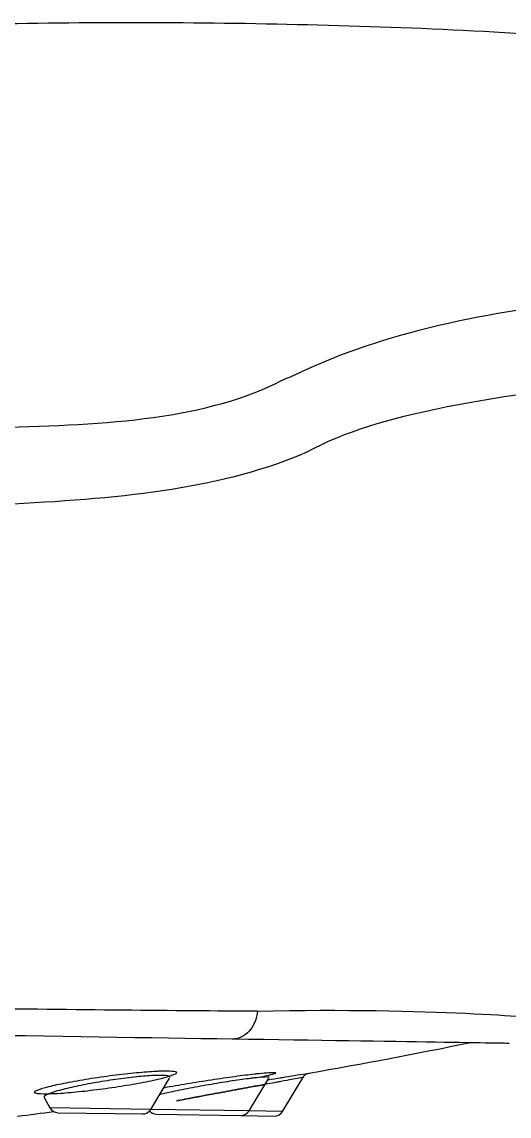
# Model space of a CAD drawing. Extents: x 20895 to 21489, y -3026 to -2606.
# Drawn here: x 21227.94 to 21243.27, y -2710.66 to -2676.19 of the extents above; entities that cross this region are included whole.
import ezdxf

# ---------------------------------------------------------------- set-up
doc = ezdxf.new("R2010")
doc.units = 0
doc.header["$LTSCALE"] = 7
doc.header["$MEASUREMENT"] = 0
doc.layers.add('41', color=7, linetype='CONTINUOUS')

msp = doc.modelspace()

# ---------------------------------------------------------------- linework, layer by layer
at = {"layer": '41', "color": 7, "linetype": 'Continuous'}
for p, q in [((21231.99173, -2710.44606), (21232.58204, -2709.45882)), ((21235.08828, -2710.49346), (21235.70681, -2709.45903)), ((21236.14446, -2710.50962), (21236.77491, -2709.45526)), ((21228.63673, -2710.07049), (21228.8189, -2710.39749)), ((21229.07638, -2710.55145), (21231.72966, -2710.59206)), ((21232.17293, -2710.59885), (21234.82621, -2710.63946)), ((21234.8263, -2710.63946), (21235.88239, -2710.65563))]:
    msp.add_line(p, q, dxfattribs=at)
at = {"layer": '41', "color": 3, "linetype": 'Continuous'}
for p, q in [((21231.99173, -2710.44606), (21228.8189, -2710.39749)), ((21235.08828, -2710.49346), (21231.99171, -2710.44606)), ((21236.14446, -2710.50962), (21235.08824, -2710.49346))]:
    msp.add_line(p, q, dxfattribs=at)
at = {"layer": '41', "color": 7, "linetype": 'Continuous'}
for centre, radius, start, end in [((21206.26866, -2533.17339), 178.78726, 279.886122, 281.545959), ((21229.08097, -2710.25148), 0.3, 209.123, 269.123), ((21206.26866, -2533.17339), 178.78726, 276.917461, 277.285633), ((21231.73425, -2710.2921), 0.3, 269.123, 329.123), ((21232.17752, -2710.29888), 0.3, 221.487671, 269.123), ((21234.8308, -2710.3395), 0.3, 269.123, 329.123), ((21235.88698, -2710.35567), 0.3, 269.123, 329.123)]:
    msp.add_arc(centre, radius, start, end, dxfattribs=at)
at = {"layer": '41', "color": 7, "linetype": 'Continuous', "extrusion": (-0.000960967, -0.000155575, -1)}
msp.add_arc((-21237.02971, -2709.60045, -19.95469), 0.3, 28.464626, 80.779759, dxfattribs=at)
at = {"layer": '41', "color": 7, "linetype": 'Continuous'}
for points, knots in [([(21251.32117, -2677.26646), (21250.00416, -2677.10626), (21245.22269, -2676.58914), (21236.93056, -2676.21028), (21226.48515, -2676.17749), (21219.53802, -2676.54494), (21216.07119, -2676.81767)], [0, 0, 0, 0, 0.11269172, 0.40873709, 0.70478172, 1, 1, 1, 1]), ([(21234.55517, -2708.23503), (21229.43246, -2708.15662), (21222.38783, -2708.04878), (21210.59749, -2707.86829), (21206.55012, -2707.80634), (21198.3424, -2707.6807), (21194.35225, -2707.61962), (21182.72287, -2707.4416), (21175.968, -2707.3382), (21168.88599, -2707.22979), (21167.03896, -2707.20151), (21164.56353, -2707.16362), (21163.91759, -2707.15373), (21163.92024, -2707.15377)], [0, 0, 0, 0, 0.2500072, 0.2500072, 0.37501081, 0.37501081, 0.50001441, 0.50001441, 0.75002161, 0.75002161, 0.87502521, 0.87502521, 1, 1, 1, 1]), ([(21235.35073, -2707.36641), (21235.3492, -2707.38031), (21235.34743, -2707.39418), (21235.34544, -2707.408), (21235.32956, -2707.51823), (21235.29849, -2707.62664), (21235.25479, -2707.72426), (21235.21109, -2707.82188), (21235.15357, -2707.91139), (21235.08699, -2707.98538), (21235.01837, -2708.06163), (21234.93813, -2708.12358), (21234.85331, -2708.16577), (21234.77101, -2708.20672), (21234.68211, -2708.23025), (21234.59396, -2708.23441), (21234.58104, -2708.23502), (21234.5681, -2708.23523), (21234.55517, -2708.23503)], [0, 0, 0, 0, 0.02881054, 0.02881054, 0.02881054, 0.26125239, 0.26125239, 0.26125239, 0.4936939, 0.4936939, 0.4936939, 0.7334532, 0.7334532, 0.7334532, 0.96590869, 0.96590869, 0.96590869, 1, 1, 1, 1]), ([(21243.27195, -2708.36847), (21243.27195, -2708.36847), (21243.27195, -2708.36847), (21243.26449, -2708.36835), (21240.00048, -2708.31839), (21234.55517, -2708.23503)], [0, 0, 0, 0, 0.00002113, 0.00002113, 1, 1, 1, 1]), ([(21232.7934, -2709.31442), (21232.78515, -2709.32202), (21232.77333, -2709.33007), (21232.75797, -2709.3385), (21232.70609, -2709.367), (21232.61255, -2709.40069), (21232.48553, -2709.43679), (21232.35594, -2709.47363), (21232.18803, -2709.51398), (21231.99564, -2709.55458), (21231.79991, -2709.59589), (21231.57347, -2709.63859), (21231.33483, -2709.67919), (21231.09453, -2709.72007), (21230.83513, -2709.75997), (21230.57832, -2709.79549), (21230.3232, -2709.83079), (21230.06341, -2709.86276), (21229.82137, -2709.8886), (21229.58354, -2709.91398), (21229.35612, -2709.93415), (21229.1591, -2709.94725), (21229.02295, -2709.95631), (21228.89882, -2709.96219), (21228.79214, -2709.96463), (21228.65434, -2709.96778), (21228.54302, -2709.9652), (21228.46609, -2709.95706), (21228.41462, -2709.95162), (21228.37775, -2709.94359), (21228.35625, -2709.9333)], [0, 0, 0, 0, 0.03409665, 0.03409665, 0.03409665, 0.14929978, 0.14929978, 0.14929978, 0.26685981, 0.26685981, 0.26685981, 0.38650084, 0.38650084, 0.38650084, 0.5070176, 0.5070176, 0.5070176, 0.62675898, 0.62675898, 0.62675898, 0.74440729, 0.74440729, 0.74440729, 0.82508122, 0.82508122, 0.82508122, 0.92979953, 0.92979953, 0.92979953, 1, 1, 1, 1]), ([(21235.92106, -2709.30507), (21235.9144, -2709.31156), (21235.89829, -2709.31949), (21235.8729, -2709.32872), (21235.82029, -2709.34786), (21235.72653, -2709.37312), (21235.59982, -2709.40237), (21235.5497, -2709.41393), (21235.49391, -2709.42625), (21235.43326, -2709.43914)], [0, 0, 0, 0, 0.25700752, 0.25700752, 0.25700752, 0.78940043, 0.78940043, 0.78940043, 1, 1, 1, 1]), ([(21235.68612, -2709.51233), (21235.82281, -2709.49025), (21235.95361, -2709.4691), (21236.0745, -2709.44956), (21236.12447, -2709.44148), (21236.173, -2709.43363), (21236.21982, -2709.42606)], [0, 0, 0, 0, 0.71040704, 0.71040704, 0.71040704, 1, 1, 1, 1])]:
    msp.add_open_spline(points, degree=3, knots=knots, dxfattribs=at)
at = {"layer": '41', "color": 3, "linetype": 'Continuous'}
for points, knots in [([(21236.50903, -2687.31697), (21238.97657, -2686.1071), (21242.26828, -2685.31619), (21249.49922, -2684.62544), (21253.57083, -2684.78731), (21257.61396, -2685.41341)], [0, 0, 0, 0, 0.5, 0.5, 1, 1, 1, 1]), ([(21235.95474, -2687.56457), (21236.13477, -2687.477), (21236.31964, -2687.39444), (21236.50899, -2687.31698), (21236.509, -2687.31698), (21236.50902, -2687.31697), (21236.50903, -2687.31697)], [0, 0, 0, 0, 0.99993336, 0.99993336, 0.99993336, 1, 1, 1, 1]), ([(21215.88506, -2688.97738), (21219.74415, -2689.01858), (21223.46056, -2689.05227), (21230.31716, -2688.89226), (21233.49536, -2688.76074), (21235.95474, -2687.56457)], [0, 0, 0, 0, 0.5, 0.5, 1, 1, 1, 1]), ([(21257.34729, -2687.7162), (21255.34693, -2687.49418), (21253.39197, -2687.35658), (21249.54846, -2687.34854), (21247.71904, -2687.46428), (21244.23064, -2687.82116), (21242.56336, -2688.05743), (21239.51147, -2688.699), (21238.09712, -2689.09083), (21236.90461, -2689.74169)], [0, 0, 0, 0, 0.25, 0.25, 0.5, 0.5, 0.75, 0.75, 1, 1, 1, 1]), ([(21236.90461, -2689.74168), (21234.36202, -2690.86371), (21231.18507, -2691.20458), (21224.14896, -2691.54905), (21220.34502, -2691.56453), (21216.25059, -2691.5516)], [0, 0, 0, 0, 0.5, 0.5, 1, 1, 1, 1]), ([(21162.9514, -2706.33127), (21162.9514, -2706.33127), (21162.9514, -2706.33127), (21162.95323, -2706.3313), (21163.62378, -2706.34066), (21166.17425, -2706.37832), (21168.07453, -2706.4069), (21175.35099, -2706.51862), (21182.28914, -2706.62735), (21194.21481, -2706.81159), (21198.30646, -2706.87443), (21206.72321, -2707.00003), (21210.86836, -2707.06009), (21218.92368, -2707.17078), (21222.73942, -2707.21998), (21229.67725, -2707.29979), (21232.76573, -2707.32923), (21235.33831, -2707.34661)], [0, 0, 0, 0, 0.00000992, 0.00000992, 0.12500868, 0.12500868, 0.25000744, 0.25000744, 0.50000496, 0.50000496, 0.62500372, 0.62500372, 0.75000248, 0.75000248, 0.87500124, 0.87500124, 1, 1, 1, 1]), ([(21235.33815, -2707.34981), (21240.93392, -2707.23347), (21244.25824, -2707.57507), (21244.26551, -2707.57597), (21244.26551, -2707.57597), (21244.26551, -2707.57597)], [0, 0, 0, 0, 0.99996317, 0.99996317, 1, 1, 1, 1]), ([(21228.35625, -2709.9333), (21228.34308, -2709.927), (21228.33568, -2709.91985), (21228.33422, -2709.91191), (21228.33035, -2709.8909), (21228.36804, -2709.86388), (21228.44351, -2709.8331), (21228.52025, -2709.8018), (21228.63806, -2709.76577), (21228.78691, -2709.72794), (21228.93875, -2709.68934), (21229.12699, -2709.64782), (21229.33622, -2709.60673), (21229.54856, -2709.56502), (21229.78836, -2709.5226), (21230.03596, -2709.48296), (21230.28432, -2709.44321), (21230.5475, -2709.40515), (21230.80328, -2709.37206), (21231.05642, -2709.33932), (21231.3095, -2709.31053), (21231.54048, -2709.28829), (21231.767, -2709.26649), (21231.97867, -2709.25037), (21232.15688, -2709.24145), (21232.19925, -2709.23933), (21232.23996, -2709.23759), (21232.27879, -2709.23625)], [0, 0, 0, 0, 0.04805837, 0.04805837, 0.04805837, 0.17535864, 0.17535864, 0.17535864, 0.30482312, 0.30482312, 0.30482312, 0.43692914, 0.43692914, 0.43692914, 0.57104627, 0.57104627, 0.57104627, 0.70561514, 0.70561514, 0.70561514, 0.83880111, 0.83880111, 0.83880111, 0.96938649, 0.96938649, 0.96938649, 1, 1, 1, 1]), ([(21232.12405, -2709.37863), (21232.08916, -2709.38003), (21232.05258, -2709.38183), (21232.01449, -2709.38403), (21231.85723, -2709.39308), (21231.67087, -2709.40911), (21231.4717, -2709.4307), (21231.46798, -2709.43111), (21231.46426, -2709.43151), (21231.46054, -2709.43192), (21231.25322, -2709.45455), (21231.02631, -2709.48379), (21230.79993, -2709.51702), (21230.57153, -2709.55055), (21230.33705, -2709.5891), (21230.11644, -2709.62941), (21229.89716, -2709.66947), (21229.68541, -2709.71238), (21229.49852, -2709.75465), (21229.3152, -2709.79611), (21229.15085, -2709.83807), (21229.01881, -2709.87715), (21228.8901, -2709.91524), (21228.78875, -2709.9516), (21228.72337, -2709.98323), (21228.65943, -2710.01416), (21228.62829, -2710.04135), (21228.63318, -2710.06247), (21228.63359, -2710.06426), (21228.63427, -2710.06602), (21228.63521, -2710.06773)], [0, 0, 0, 0, 0.03203987, 0.03203987, 0.03203987, 0.16619173, 0.16619173, 0.16619173, 0.16865873, 0.16865873, 0.16865873, 0.30799174, 0.30799174, 0.30799174, 0.44854191, 0.44854191, 0.44854191, 0.58818143, 0.58818143, 0.58818143, 0.72508471, 0.72508471, 0.72508471, 0.85848792, 0.85848792, 0.85848792, 0.98891855, 0.98891855, 0.98891855, 1, 1, 1, 1]), ([(21232.59142, -2709.44282), (21232.59831, -2709.43059), (21232.59543, -2709.4198), (21232.58253, -2709.41074), (21232.55777, -2709.39335), (21232.49536, -2709.38187), (21232.4002, -2709.37729), (21232.32706, -2709.37378), (21232.23341, -2709.37423), (21232.12405, -2709.37863)], [0, 0, 0, 0, 0.22799299, 0.22799299, 0.22799299, 0.66565419, 0.66565419, 0.66565419, 1, 1, 1, 1]), ([(21232.27879, -2709.23625), (21232.40052, -2709.23206), (21232.50486, -2709.23177), (21232.58662, -2709.23541), (21232.69302, -2709.24015), (21232.76335, -2709.25174), (21232.79218, -2709.26916), (21232.8124, -2709.28138), (21232.81261, -2709.2967), (21232.7934, -2709.31442)], [0, 0, 0, 0, 0.3099011, 0.3099011, 0.3099011, 0.71552418, 0.71552418, 0.71552418, 1, 1, 1, 1]), ([(21232.39367, -2709.76536), (21232.40998, -2709.7623), (21232.42643, -2709.75923), (21232.44301, -2709.75615), (21232.65334, -2709.71712), (21232.89038, -2709.67551), (21233.13486, -2709.63468), (21233.38244, -2709.59333), (21233.6445, -2709.55163), (21233.89935, -2709.51307), (21234.1542, -2709.47451), (21234.40901, -2709.43799), (21234.6419, -2709.4067), (21234.87178, -2709.37581), (21235.08681, -2709.34915), (21235.26795, -2709.32914), (21235.31417, -2709.32403), (21235.35845, -2709.31932), (21235.40052, -2709.31504)], [0, 0, 0, 0, 0.01808949, 0.01808949, 0.01808949, 0.24760707, 0.24760707, 0.24760707, 0.48011316, 0.48011316, 0.48011316, 0.71267928, 0.71267928, 0.71267928, 0.9422375, 0.9422375, 0.9422375, 1, 1, 1, 1]), ([(21235.40052, -2709.31504), (21235.52043, -2709.30284), (21235.62341, -2709.29404), (21235.70435, -2709.28909), (21235.81138, -2709.28255), (21235.88198, -2709.28268), (21235.91017, -2709.28947), (21235.92457, -2709.29294), (21235.92813, -2709.2982), (21235.92106, -2709.30507)], [0, 0, 0, 0, 0.33222588, 0.33222588, 0.33222588, 0.77435789, 0.77435789, 0.77435789, 1, 1, 1, 1]), ([(21236.21982, -2709.42606), (21236.36595, -2709.40243), (21236.49691, -2709.38125), (21236.60579, -2709.36363), (21236.74638, -2709.34088), (21236.85324, -2709.32358), (21236.91659, -2709.31333), (21236.96382, -2709.30568), (21236.98786, -2709.30179), (21236.98784, -2709.30179)], [0, 0, 0, 0, 0.30605113, 0.30605113, 0.30605113, 0.70367511, 0.70367511, 0.70367511, 1, 1, 1, 1]), ([(21235.24626, -2709.45748), (21235.20836, -2709.46183), (21235.16846, -2709.46661), (21235.12682, -2709.4718), (21234.9667, -2709.49175), (21234.77733, -2709.51816), (21234.57529, -2709.54873), (21234.57146, -2709.54931), (21234.56764, -2709.54989), (21234.5638, -2709.55047), (21234.35496, -2709.58216), (21234.12689, -2709.61914), (21233.89941, -2709.65824), (21233.67252, -2709.69723), (21233.4398, -2709.73943), (21233.22051, -2709.78138), (21233.00487, -2709.82262), (21232.79636, -2709.86474), (21232.61178, -2709.90435), (21232.48152, -2709.9323), (21232.36071, -2709.95953), (21232.25434, -2709.98489)], [0, 0, 0, 0, 0.05071488, 0.05071488, 0.05071488, 0.24844178, 0.24844178, 0.24844178, 0.2521281, 0.2521281, 0.2521281, 0.45601582, 0.45601582, 0.45601582, 0.65928515, 0.65928515, 0.65928515, 0.85906859, 0.85906859, 0.85906859, 1, 1, 1, 1]), ([(21236.0875, -2709.569), (21236.04532, -2709.57665), (21236.00163, -2709.58459), (21235.95666, -2709.59276), (21235.77167, -2709.62638), (21235.56133, -2709.6647), (21235.34366, -2709.70453), (21235.34179, -2709.70487), (21235.33992, -2709.70521), (21235.33805, -2709.70555), (21235.11959, -2709.74552), (21234.88777, -2709.78809), (21234.66169, -2709.8298), (21234.43987, -2709.87072), (21234.2176, -2709.91191), (21234.01267, -2709.95006), (21233.81289, -2709.98725), (21233.62437, -2710.02252), (21233.46226, -2710.05296), (21233.30377, -2710.08272), (21233.16646, -2710.10863), (21233.06173, -2710.12843), (21232.95817, -2710.14801), (21232.88382, -2710.16213), (21232.84513, -2710.16947), (21232.80626, -2710.17686), (21232.80239, -2710.17759), (21232.83388, -2710.17161), (21232.86593, -2710.16552), (21232.93551, -2710.15231), (21233.03628, -2710.13325), (21233.13099, -2710.11533), (21233.25546, -2710.09182), (21233.40025, -2710.06461), (21233.51409, -2710.04321), (21233.64222, -2710.01919), (21233.779, -2709.99363), (21233.97404, -2709.9572), (21234.19156, -2709.91674), (21234.41332, -2709.87569), (21234.63474, -2709.83471), (21234.86647, -2709.79201), (21235.08967, -2709.75106), (21235.26306, -2709.71925), (21235.43498, -2709.6878), (21235.59679, -2709.65828)], [0, 0, 0, 0, 0.01950544, 0.01950544, 0.01950544, 0.10086661, 0.10086661, 0.10086661, 0.10155576, 0.10155576, 0.10155576, 0.18313051, 0.18313051, 0.18313051, 0.26313091, 0.26313091, 0.26313091, 0.34108965, 0.34108965, 0.34108965, 0.41729386, 0.41729386, 0.41729386, 0.49265507, 0.49265507, 0.49265507, 0.56839379, 0.56839379, 0.56839379, 0.64552611, 0.64552611, 0.64552611, 0.71787931, 0.71787931, 0.71787931, 0.77448615, 0.77448615, 0.77448615, 0.85579321, 0.85579321, 0.85579321, 0.93696064, 0.93696064, 0.93696064, 1, 1, 1, 1]), ([(21235.71603, -2709.4433), (21235.71894, -2709.43804), (21235.71518, -2709.43393), (21235.70464, -2709.43107), (21235.67977, -2709.42431), (21235.61639, -2709.4243), (21235.52003, -2709.43101), (21235.44717, -2709.43609), (21235.35432, -2709.44507), (21235.24626, -2709.45748)], [0, 0, 0, 0, 0.19484011, 0.19484011, 0.19484011, 0.65459325, 0.65459325, 0.65459325, 1, 1, 1, 1]), ([(21236.78191, -2709.44337), (21236.78195, -2709.44337), (21236.76014, -2709.4473), (21236.7173, -2709.45503), (21236.65987, -2709.46539), (21236.56299, -2709.48288), (21236.43587, -2709.50587), (21236.33745, -2709.52368), (21236.21919, -2709.54509), (21236.0875, -2709.569)], [0, 0, 0, 0, 0.29651221, 0.29651221, 0.29651221, 0.69412198, 0.69412198, 0.69412198, 1, 1, 1, 1])]:
    msp.add_open_spline(points, degree=3, knots=knots, dxfattribs=at)

doc.saveas('drawing.dxf')
